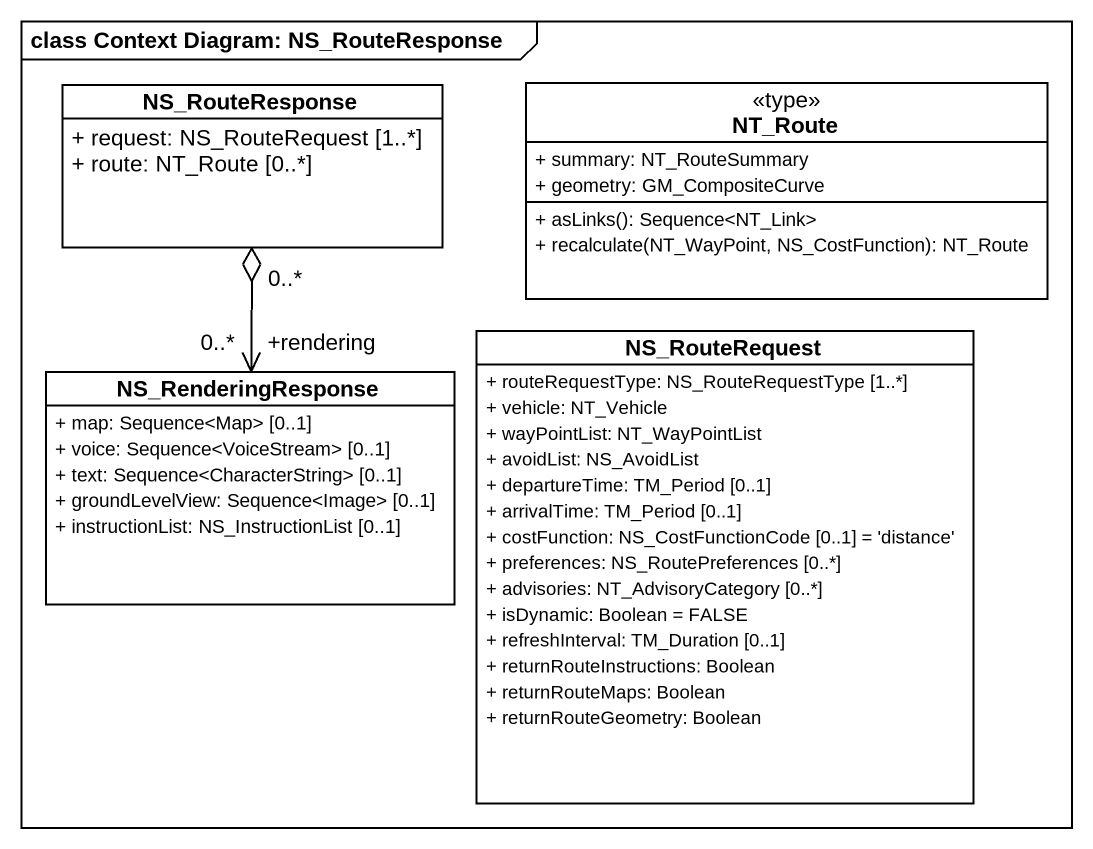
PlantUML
@startuml
mainframe class Context Diagram: NS_RouteResponse
hide circle
hide empty members
skinparam classAttributeIconSize 0
class NS_RouteResponse {
  + request: NS_RouteRequest [1..*]
  + route: NT_Route [0..*]
}
class NT_Route <<type>> {
  + summary: NT_RouteSummary
  + geometry: GM_CompositeCurve
  + asLinks(): Sequence<NT_Link>
  + recalculate(NT_WayPoint, NS_CostFunction): NT_Route
}
class NS_RouteRequest {
  + routeRequestType: NS_RouteRequestType [1..*]
  + vehicle: NT_Vehicle
  + wayPointList: NT_WayPointList
  + avoidList: NS_AvoidList
  + departureTime: TM_Period [0..1]
  + arrivalTime: TM_Period [0..1]
  + costFunction: NS_CostFunctionCode [0..1] = 'distance'
  + preferences: NS_RoutePreferences [0..*]
  + advisories: NT_AdvisoryCategory [0..*]
  + isDynamic: Boolean = FALSE
  + refreshInterval: TM_Duration [0..1]
  + returnRouteInstructions: Boolean
  + returnRouteMaps: Boolean
  + returnRouteGeometry: Boolean
}
class NS_RenderingResponse {
  + map: Sequence<Map> [0..1]
  + voice: Sequence<VoiceStream> [0..1]
  + text: Sequence<CharacterString> [0..1]
  + groundLevelView: Sequence<Image> [0..1]
  + instructionList: NS_InstructionList [0..1]
}
NS_RouteResponse "0..*" o--> "+rendering\n0..*" NS_RenderingResponse
@enduml
